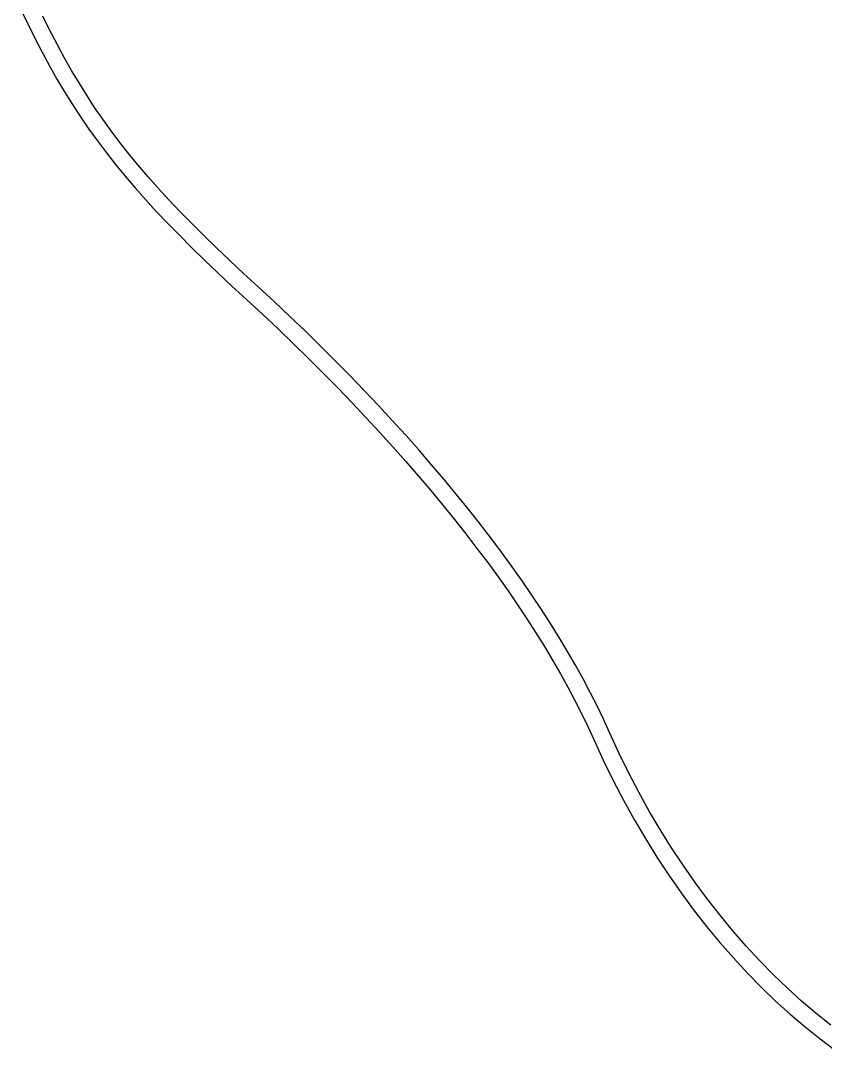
# Model space of a CAD drawing. Header units: metres. Extents: x 0 to 745, y 0 to 539.
# Drawn here: x 202.43 to 239.76, y 384.62 to 432.37 of the extents above; entities that cross this region are included whole.
import ezdxf

# ---------------------------------------------------------------- set-up
doc = ezdxf.new("R2010")
doc.units = ezdxf.units.M

msp = doc.modelspace()

# ---------------------------------------------------------------- linework, layer by layer
at = {"layer": '2', "color": 7}
for p, q in [((202.430856, 432.922812), (202.76053, 432.227513)), ((202.76053, 432.227513), (203.092815, 431.555623)), ((203.79308, 431.920217), (203.468183, 432.580155)), ((204.121497, 431.282171), (203.79308, 431.920217)), ((203.092815, 431.555623), (203.428975, 430.905214)), ((204.454748, 430.664011), (204.121497, 431.282171)), ((203.428975, 430.905214), (203.770273, 430.274355)), ((204.794146, 430.063731), (204.454748, 430.664011)), ((203.770273, 430.274355), (204.117972, 429.66112)), ((205.141005, 429.479323), (204.794146, 430.063731)), ((204.117972, 429.66112), (204.473335, 429.063578)), ((205.496637, 428.908781), (205.141005, 429.479323)), ((204.473335, 429.063578), (204.837625, 428.4798)), ((205.862355, 428.350097), (205.496637, 428.908781)), ((204.837625, 428.4798), (205.212105, 427.907859)), ((205.212105, 427.907859), (205.598037, 427.345826)), ((206.239474, 427.801264), (205.862355, 428.350097)), ((206.629305, 427.260276), (206.239474, 427.801264)), ((205.598037, 427.345826), (205.996686, 426.791771)), ((207.033162, 426.725126), (206.629305, 427.260276)), ((205.996686, 426.791771), (206.409313, 426.243766)), ((207.452359, 426.193807), (207.033162, 426.725126)), ((206.409313, 426.243766), (206.837183, 425.699881)), ((207.888209, 425.664311), (207.452359, 426.193807)), ((206.837183, 425.699881), (207.281557, 425.158189)), ((208.342024, 425.134632), (207.888209, 425.664311)), ((207.281557, 425.158189), (207.7437, 424.616761)), ((208.815118, 424.602763), (208.342024, 425.134632)), ((207.7437, 424.616761), (208.224873, 424.073666)), ((209.308805, 424.066697), (208.815118, 424.602763)), ((208.224873, 424.073666), (208.72634, 423.526978)), ((209.824396, 423.524427), (209.308805, 424.066697)), ((208.72634, 423.526978), (209.249365, 422.974767)), ((210.363206, 422.973946), (209.824396, 423.524427)), ((209.249365, 422.974767), (209.795209, 422.415104)), ((210.926548, 422.413247), (210.363206, 422.973946)), ((209.795209, 422.415104), (210.365136, 421.84606)), ((211.515735, 421.840323), (210.926548, 422.413247)), ((210.365136, 421.84606), (210.96041, 421.265707)), ((212.13208, 421.253168), (211.515735, 421.840323)), ((210.96041, 421.265707), (211.582292, 420.672116)), ((212.776896, 420.649774), (212.13208, 421.253168)), ((211.582292, 420.672116), (212.232047, 420.063358)), ((213.451496, 420.028134), (212.776896, 420.649774)), ((212.232047, 420.063358), (212.910936, 419.437504)), ((214.195201, 419.341222), (213.451496, 420.028134)), ((212.910936, 419.437504), (213.649218, 418.75554)), ((214.926221, 418.653426), (214.195201, 419.341222)), ((213.649218, 418.75554), (214.374775, 418.072713)), ((215.644367, 417.964977), (214.926221, 418.653426)), ((214.374775, 418.072713), (215.087417, 417.389278)), ((216.349445, 417.276106), (215.644367, 417.964977)), ((215.087417, 417.389278), (215.786949, 416.705487)), ((217.041266, 416.587045), (216.349445, 417.276106)), ((215.786949, 416.705487), (216.473182, 416.021596)), ((217.719638, 415.898025), (217.041266, 416.587045)), ((216.473182, 416.021596), (217.145921, 415.337858)), ((218.384369, 415.209277), (217.719638, 415.898025)), ((217.145921, 415.337858), (217.804975, 414.654527)), ((219.035268, 414.521032), (218.384369, 415.209277)), ((217.804975, 414.654527), (218.450152, 413.971858)), ((219.672144, 413.833523), (219.035268, 414.521032)), ((218.450152, 413.971858), (219.08126, 413.290105)), ((220.294806, 413.146979), (219.672144, 413.833523)), ((219.08126, 413.290105), (219.698107, 412.609521)), ((220.903062, 412.461634), (220.294806, 413.146979)), ((219.698107, 412.609521), (220.300499, 411.930361)), ((221.49672, 411.777717), (220.903062, 412.461634)), ((220.300499, 411.930361), (220.888247, 411.252879)), ((222.075591, 411.095461), (221.49672, 411.777717)), ((220.888247, 411.252879), (221.461156, 410.57733)), ((222.639482, 410.415097), (222.075591, 411.095461)), ((221.461156, 410.57733), (222.019035, 409.903966)), ((223.188202, 409.736855), (222.639482, 410.415097)), ((222.019035, 409.903966), (222.561692, 409.233043)), ((223.72156, 409.060968), (223.188202, 409.736855)), ((222.561692, 409.233043), (223.088934, 408.564814)), ((224.239364, 408.387667), (223.72156, 409.060968)), ((223.088934, 408.564814), (223.600571, 407.899534)), ((224.741423, 407.717183), (224.239364, 408.387667)), ((223.600571, 407.899534), (224.096408, 407.237456)), ((225.227547, 407.049747), (224.741423, 407.717183)), ((224.096408, 407.237456), (224.576254, 406.578836)), ((225.697543, 406.385591), (225.227547, 407.049747)), ((224.576254, 406.578836), (225.039918, 405.923925)), ((225.039918, 405.923925), (225.487206, 405.27298)), ((226.15122, 405.724946), (225.697543, 406.385591)), ((226.588387, 405.068043), (226.15122, 405.724946)), ((225.487206, 405.27298), (225.917928, 404.626254)), ((227.008853, 404.415114), (226.588387, 405.068043)), ((225.917928, 404.626254), (226.331889, 403.984001)), ((227.412426, 403.766391), (227.008853, 404.415114)), ((226.331889, 403.984001), (226.728899, 403.346476)), ((227.798915, 403.122104), (227.412426, 403.766391)), ((226.728899, 403.346476), (227.108766, 402.713931)), ((228.168129, 402.482484), (227.798915, 403.122104)), ((227.108766, 402.713931), (227.471296, 402.086622)), ((228.519877, 401.847764), (228.168129, 402.482484)), ((227.471296, 402.086622), (227.816298, 401.464803)), ((228.853967, 401.218174), (228.519877, 401.847764)), ((227.816298, 401.464803), (228.143581, 400.848728)), ((229.170207, 400.593947), (228.853967, 401.218174)), ((228.143581, 400.848728), (228.45295, 400.23865)), ((228.45295, 400.23865), (228.744215, 399.634824)), ((229.468407, 399.975312), (229.170207, 400.593947)), ((229.748376, 399.362502), (229.468407, 399.975312)), ((228.744215, 399.634824), (229.017184, 399.037504)), ((230.179926, 398.422683), (229.748376, 399.362502)), ((229.017184, 399.037504), (229.457063, 398.07928)), ((230.631273, 397.50174), (230.179926, 398.422683)), ((229.457063, 398.07928), (229.91715, 397.139788)), ((231.101757, 396.600238), (230.631273, 397.50174)), ((229.91715, 397.139788), (230.396821, 396.219629)), ((231.590717, 395.718739), (231.101757, 396.600238)), ((230.396821, 396.219629), (230.895452, 395.319405)), ((232.097493, 394.857806), (231.590717, 395.718739)), ((230.895452, 395.319405), (231.412419, 394.439718)), ((232.621425, 394.018003), (232.097493, 394.857806)), ((231.412419, 394.439718), (231.947099, 393.581168)), ((233.161853, 393.199893), (232.621425, 394.018003)), ((231.947099, 393.581168), (232.498866, 392.744357)), ((233.718116, 392.404039), (233.161853, 393.199893)), ((232.498866, 392.744357), (233.067098, 391.929888)), ((234.289554, 391.631004), (233.718116, 392.404039)), ((233.067098, 391.929888), (233.65117, 391.138362)), ((234.875506, 390.881352), (234.289554, 391.631004)), ((233.65117, 391.138362), (234.250458, 390.370379)), ((235.475313, 390.155646), (234.875506, 390.881352)), ((234.250458, 390.370379), (234.864338, 389.626543)), ((236.088313, 389.454449), (235.475313, 390.155646)), ((234.864338, 389.626543), (235.492186, 388.907454)), ((236.713848, 388.778324), (236.088313, 389.454449)), ((235.492186, 388.907454), (236.133378, 388.213714)), ((237.351256, 388.127834), (236.713848, 388.778324)), ((236.133378, 388.213714), (236.78729, 387.545924)), ((237.999877, 387.503544), (237.351256, 388.127834)), ((236.78729, 387.545924), (237.453299, 386.904687)), ((238.659051, 386.906015), (237.999877, 387.503544)), ((237.453299, 386.904687), (238.130779, 386.290603)), ((239.328117, 386.335812), (238.659051, 386.906015)), ((238.130779, 386.290603), (238.819108, 385.704275)), ((240.006416, 385.793496), (239.328117, 386.335812)), ((238.819108, 385.704275), (239.51766, 385.146303)), ((239.51766, 385.146303), (240.225813, 384.61729))]:
    msp.add_line(p, q, dxfattribs=at)

doc.saveas('drawing.dxf')
